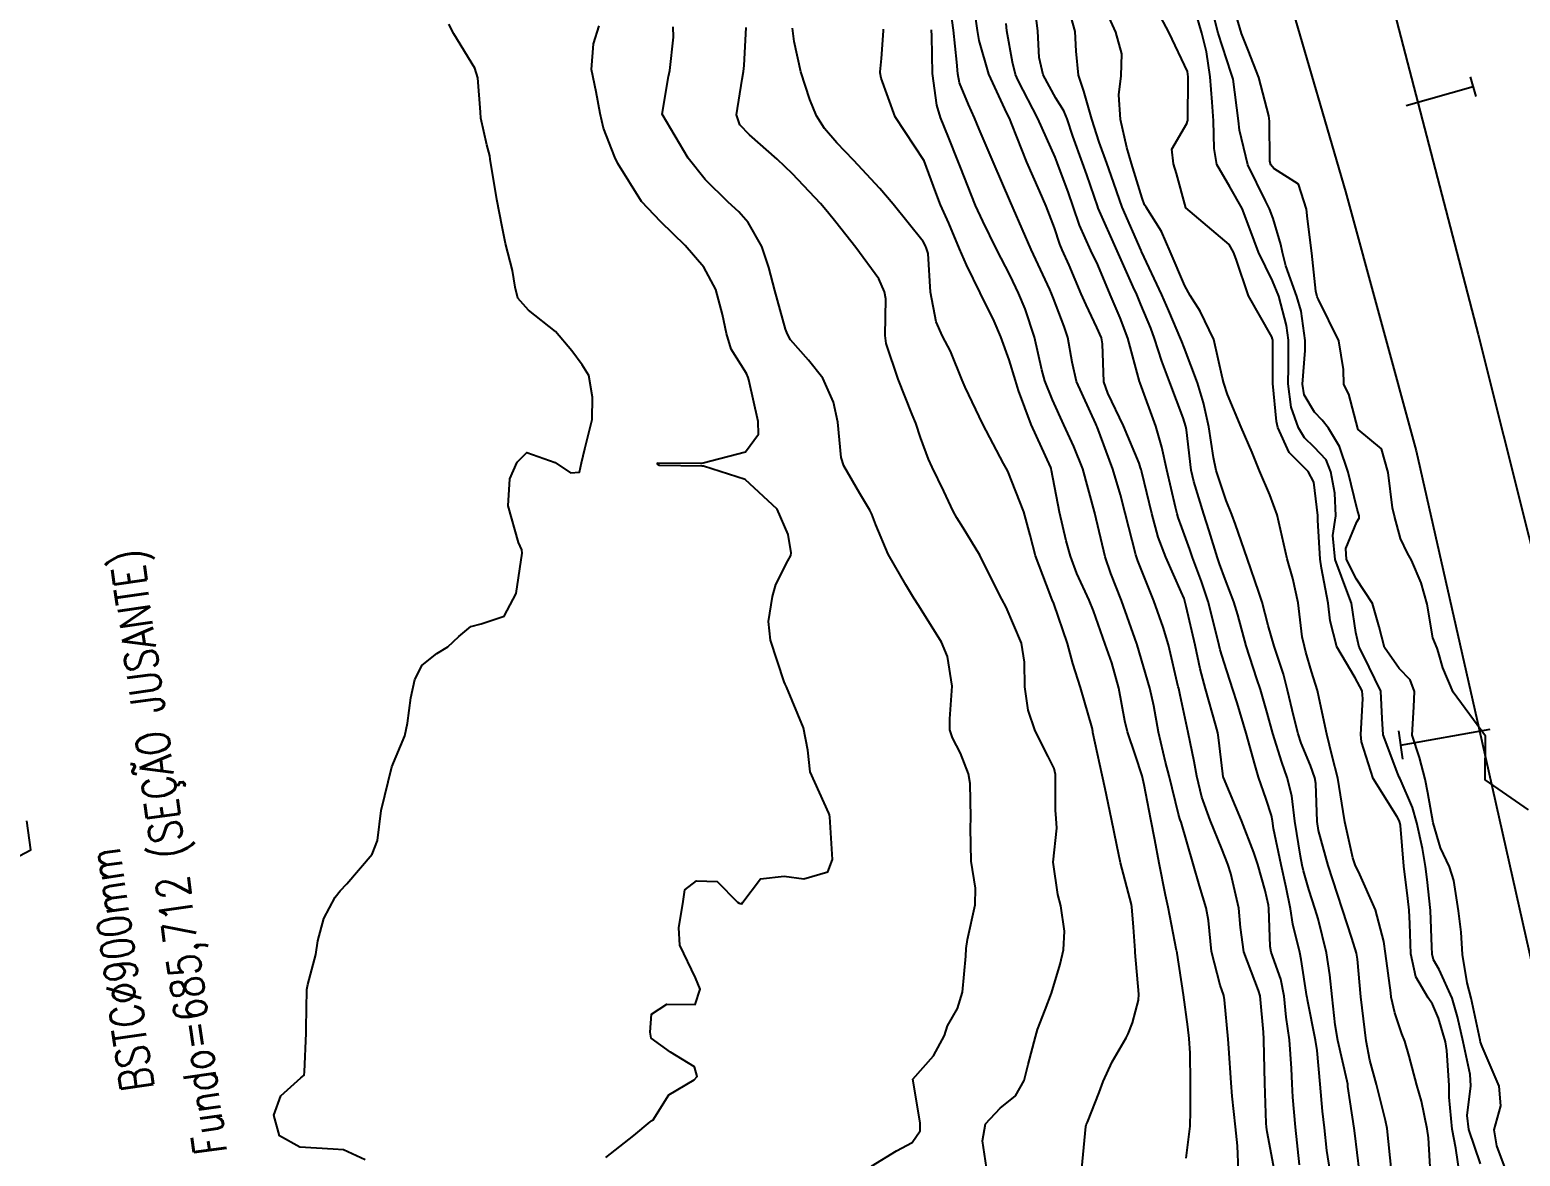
# Model space of a CAD drawing. Header units: metres. Extents: x 298520 to 308411, y 7433745 to 7450750.
# Drawn here: x 300776.4 to 300844.6, y 7448298.3 to 7448349.8 of the extents above; entities that cross this region are included whole.
import ezdxf

# ---------------------------------------------------------------- set-up
doc = ezdxf.new("R2010")
doc.units = ezdxf.units.M
doc.header["$LTSCALE"] = 10
for name, color, linetype in [('Curvas de Nivel 1m', 11, 'Continuous'), ('Curvas de Nivel 5m', 15, 'Continuous'), ('Linha Férrea', 251, 'TRACKS'), ('Pórtico', 62, 'Continuous'), ('TEXTO', 45, 'Continuous')]:
    doc.layers.add(name, color=color, linetype=linetype)
doc.styles.add('ROMANS', font='romans', dxfattribs={"height": 0.2})
doc.linetypes.add('TRACKS', pattern='A,0.15,[130,ltypeshp.shx,S=0.25,R=0,X=0,Y=0],0.15', length=0.3)

msp = doc.modelspace()

# ---------------------------------------------------------------- linework, layer by layer
at = {"layer": 'Curvas de Nivel 1m', "flags": 128}
for points, elevation in [([(300834.48, 7448297.919), (300834.299, 7448299.635), (300834.177, 7448301.009), (300834.144, 7448301.63), (300834.124, 7448302.32), (300834.018, 7448303.632), (300833.88, 7448304.671), (300833.776, 7448305.636), (300833.631, 7448306.409), (300833.194, 7448307.645), (300833.143, 7448307.904), (300833.078, 7448309.647), (300833.059, 7448309.802), (300832.911, 7448310.471), (300832.581, 7448311.653), (300832.387, 7448312.199), (300831.825, 7448313.661), (300831.004, 7448315.638), (300830.993, 7448315.67), (300830.974, 7448315.806), (300830.782, 7448317.464), (300830.748, 7448317.674), (300830.663, 7448318.01), (300830.186, 7448319.683), (300829.946, 7448320.6), (300829.704, 7448321.69), (300829.307, 7448323.458), (300829.244, 7448323.697), (300829.202, 7448323.826), (300829.077, 7448324.122), (300828.363, 7448325.707), (300828.022, 7448326.626), (300827.729, 7448327.711), (300827.265, 7448329.594), (300827.236, 7448329.719), (300827.218, 7448329.794), (300827.146, 7448330.007), (300826.437, 7448331.727), (300825.71, 7448333.21), (300825.537, 7448333.737), (300825.478, 7448335.469), (300825.421, 7448335.738), (300825.218, 7448336.224), (300824.728, 7448337.248), (300824.505, 7448337.751), (300823.944, 7448339.068), (300823.63, 7448339.764), (300823.525, 7448340.025), (300823.273, 7448340.781), (300822.9, 7448341.774), (300822.598, 7448342.469), (300822.019, 7448343.783), (300821.329, 7448345.52), (300821.217, 7448345.791), (300821.1, 7448346.028), (300820.275, 7448347.801), (300819.832, 7448349.35), (300819.756, 7448349.806), (300819.488, 7448351.723)], 688), ([(300840.477, 7448297.554), (300840.378, 7448299.155), (300840.323, 7448299.557), (300840.061, 7448300.826), (300839.853, 7448301.564), (300839.498, 7448302.894), (300839.297, 7448303.573), (300839.166, 7448303.905), (300838.846, 7448304.875), (300838.68, 7448305.582), (300838.655, 7448305.782), (300838.42, 7448307.585), (300838.335, 7448308.132), (300837.964, 7448309.589), (300837.183, 7448311.335), (300837.05, 7448311.599), (300836.928, 7448311.953), (300836.554, 7448313.604), (300836.486, 7448314.076), (300836.229, 7448315.607), (300835.979, 7448316.614), (300835.731, 7448317.613), (300835.388, 7448319.245), (300835.301, 7448319.617), (300835.032, 7448320.481), (300834.777, 7448321.361), (300834.705, 7448321.625), (300834.609, 7448322.067), (300834.422, 7448323.63), (300834.183, 7448324.732), (300833.916, 7448325.638), (300833.761, 7448326.302), (300833.458, 7448327.645), (300833.127, 7448328.566), (300832.655, 7448329.655), (300832.315, 7448330.495), (300831.808, 7448331.664), (300831.185, 7448333.153), (300831.015, 7448333.672), (300830.965, 7448333.903), (300830.565, 7448335.676), (300829.941, 7448336.968), (300829.475, 7448337.688), (300829.239, 7448338.118), (300828.574, 7448339.7), (300828.175, 7448340.609), (300827.463, 7448341.717), (300827.395, 7448341.829), (300827.287, 7448342.14), (300826.804, 7448343.725), (300826.587, 7448344.454), (300826.297, 7448345.73), (300826.22, 7448346.855), (300826.333, 7448347.73), (300826.358, 7448348.74), (300826.084, 7448349.733), (300825.398, 7448351.254)], 692), ([(300842.767, 7448297.967), (300842.222, 7448299.536), (300842.157, 7448300.169), (300842.32, 7448301.535), (300842.289, 7448302.057), (300841.961, 7448303.539), (300841.701, 7448304.685), (300841.461, 7448305.544), (300840.866, 7448306.845), (300840.616, 7448307.299), (300840.552, 7448307.555), (300840.542, 7448307.891), (300840.466, 7448309.557), (300840.32, 7448310.962), (300840.251, 7448311.56), (300840.107, 7448312.391), (300839.843, 7448313.567), (300839.652, 7448314.261), (300839.084, 7448315.578), (300839.046, 7448315.652), (300838.975, 7448315.8), (300838.304, 7448317.587), (300838.259, 7448318.333), (300838.198, 7448319.588), (300837.397, 7448321.239), (300837.214, 7448321.598), (300837.053, 7448322.267), (300836.858, 7448323.602), (300836.745, 7448323.935), (300836.108, 7448325.61), (300836.007, 7448326.708), (300836.141, 7448327.61), (300836.105, 7448328.633), (300835.908, 7448329.612), (300835.696, 7448330.162), (300835.154, 7448330.749), (300834.704, 7448331.173), (300834.443, 7448331.631), (300834.107, 7448332.57), (300833.968, 7448333.638), (300833.986, 7448334.424), (300833.98, 7448335.638), (300833.892, 7448336.313), (300833.532, 7448337.646), (300833.243, 7448338.346), (300832.605, 7448339.657), (300832.207, 7448340.727), (300831.863, 7448341.664), (300831.293, 7448342.651), (300830.706, 7448343.676), (300830.58, 7448344.411), (300830.543, 7448345.678), (300830.494, 7448346.526), (300830.403, 7448347.679), (300830.224, 7448348.828), (300830.009, 7448349.684), (300829.452, 7448351.64)], 694), ([(300833.334, 7448297.644), (300833, 7448299.428), (300832.97, 7448299.648), (300832.959, 7448299.822), (300832.9, 7448301.649), (300832.856, 7448303.626), (300832.857, 7448303.65), (300832.852, 7448303.669), (300832.836, 7448303.991), (300832.684, 7448305.652), (300832.611, 7448305.898), (300831.941, 7448307.659), (300831.788, 7448308.767), (300831.71, 7448309.662), (300831.344, 7448311.24), (300831.207, 7448311.667), (300830.933, 7448312.37), (300830.399, 7448313.678), (300830.022, 7448314.742), (300829.793, 7448315.688), (300829.661, 7448316.371), (300829.384, 7448317.694), (300829.018, 7448319.404), (300828.957, 7448319.701), (300828.938, 7448319.787), (300828.491, 7448321.706), (300828.252, 7448322.511), (300827.815, 7448323.713), (300827.091, 7448325.548), (300827.027, 7448325.721), (300826.998, 7448325.817), (300826.507, 7448327.726), (300826.296, 7448328.557), (300825.949, 7448329.732), (300825.228, 7448331.674), (300825.199, 7448331.74), (300825.164, 7448331.81), (300824.285, 7448333.754), (300824.085, 7448334.64), (300823.89, 7448335.76), (300823.72, 7448336.264), (300823.231, 7448337.537), (300823.138, 7448337.771), (300823.057, 7448337.951), (300822.207, 7448339.781), (300821.387, 7448341.683), (300821.342, 7448341.789), (300821.284, 7448341.927), (300820.47, 7448343.798), (300819.836, 7448345.294), (300819.614, 7448345.807), (300819.339, 7448346.413), (300818.935, 7448347.403), (300818.856, 7448347.817), (300818.818, 7448348.362), (300818.665, 7448349.821), (300818.509, 7448350.938)], 687), ([(300844.959, 7448314.152), (300842.973, 7448315.53), (300842.993, 7448317.53), (300841.51, 7448319.545), (300841.034, 7448320.647), (300840.846, 7448321.358), (300840.778, 7448321.554), (300840.577, 7448322.03), (300840.322, 7448323.561), (300840.052, 7448324.535), (300839.605, 7448325.572), (300839.418, 7448325.897), (300839.103, 7448326.57), (300838.825, 7448327.583), (300838.734, 7448327.969), (300838.534, 7448329.586), (300838.229, 7448330.664), (300837.162, 7448331.545), (300837.145, 7448331.582), (300837.143, 7448331.6), (300836.739, 7448333.165), (300836.516, 7448333.607), (300836.497, 7448334.304), (300836.283, 7448335.609), (300835.346, 7448337.504), (300835.288, 7448337.619), (300835.237, 7448337.882), (300835.04, 7448339.623), (300834.846, 7448341.194), (300834.802, 7448341.627), (300834.435, 7448342.773), (300833.301, 7448343.496), (300833.172, 7448343.651), (300833.131, 7448343.826), (300833.105, 7448345.652), (300833.084, 7448345.904), (300832.629, 7448347.657), (300832.133, 7448348.901), (300831.823, 7448349.666), (300831.397, 7448351.108)], 696), ([(300802.765, 7448298.25), (300804.047, 7448299.262), (300804.782, 7448299.892), (300804.836, 7448299.926), (300804.922, 7448299.979), (300805.639, 7448301.127), (300806.801, 7448301.812), (300806.929, 7448301.958), (300806.809, 7448302.395), (300805.717, 7448303.074), (300804.829, 7448303.712), (300804.78, 7448303.981), (300804.841, 7448304.805), (300805.546, 7448305.273), (300806.846, 7448305.248), (300807.078, 7448305.957), (300806.86, 7448306.465), (300806.139, 7448307.967), (300806.097, 7448308.762), (300806.292, 7448309.966), (300806.378, 7448310.496), (300806.912, 7448310.913), (300807.848, 7448310.881), (300808.788, 7448309.932), (300808.856, 7448309.884), (300808.902, 7448309.867), (300808.981, 7448309.85), (300809.03, 7448309.929), (300809.829, 7448311.005), (300810.915, 7448311.114), (300811.809, 7448311.006), (300812.917, 7448311.314), (300813.13, 7448311.887), (300812.999, 7448313.843), (300812.99, 7448313.889), (300812.986, 7448313.922), (300812.954, 7448313.998), (300812.099, 7448315.899), (300811.997, 7448316.891), (300811.793, 7448317.902), (300811.022, 7448319.775), (300810.96, 7448319.911), (300810.92, 7448320.015), (300810.294, 7448321.917), (300810.203, 7448322.771), (300810.382, 7448323.917), (300810.537, 7448324.457), (300811.089, 7448325.551), (300811.215, 7448325.785), (300811.237, 7448325.909), (300811.101, 7448326.748), (300810.591, 7448327.915), (300809.133, 7448329.26), (300807.232, 7448329.869), (300807.142, 7448329.877), (300805.21, 7448329.911), (300805.142, 7448329.952), (300805.124, 7448329.98), (300805.124, 7448329.999), (300805.143, 7448330.021), (300807.087, 7448330.017), (300807.144, 7448330.02), (300807.216, 7448330.031), (300809.149, 7448330.536), (300809.748, 7448331.333), (300809.724, 7448331.924), (300809.298, 7448333.822), (300809.274, 7448333.929), (300809.195, 7448334.11), (300808.498, 7448335.232), (300808.271, 7448335.944), (300808.089, 7448336.814), (300807.794, 7448337.952), (300807.248, 7448338.983), (300806.391, 7448339.969), (300805.274, 7448341.045), (300804.39, 7448341.989), (300803.309, 7448343.715), (300803.172, 7448344.002), (300802.648, 7448345.332), (300802.505, 7448346.012), (300802.322, 7448346.994), (300802.101, 7448348.019), (300802.189, 7448349.199), (300802.45, 7448350.014)], 681), ([(300814.904, 7448297.859), (300816.056, 7448298.561), (300816.774, 7448298.945), (300817.135, 7448299.48), (300817.14, 7448299.836), (300816.803, 7448301.84), (300817.744, 7448302.905), (300818.243, 7448303.826), (300818.391, 7448304.27), (300818.845, 7448305.063), (300819.065, 7448305.817), (300819.225, 7448307.468), (300819.234, 7448307.815), (300819.296, 7448308.222), (300819.654, 7448309.809), (300819.671, 7448310.57), (300819.465, 7448311.805), (300819.436, 7448313.315), (300819.457, 7448313.805), (300819.418, 7448315.356), (300819.349, 7448315.806), (300818.982, 7448316.752), (300818.617, 7448317.443), (300818.496, 7448317.817), (300818.496, 7448318.322), (300818.601, 7448319.816), (300818.379, 7448321.163), (300818.113, 7448321.824), (300817.068, 7448323.489), (300816.84, 7448323.842), (300816.473, 7448324.452), (300815.671, 7448325.854), (300815.106, 7448327.188), (300814.921, 7448327.673), (300814.825, 7448327.864), (300814.368, 7448328.627), (300813.642, 7448329.883), (300813.529, 7448330.267), (300813.366, 7448331.887), (300813.177, 7448332.808), (300812.678, 7448333.895), (300812.029, 7448334.725), (300811.21, 7448335.656), (300811.063, 7448335.912), (300810.982, 7448336.146), (300810.482, 7448337.918), (300810.213, 7448338.956), (300809.9, 7448339.924), (300809.274, 7448341.02), (300808.848, 7448341.506), (300808.359, 7448341.944), (300807.298, 7448342.982), (300806.525, 7448343.968), (300805.333, 7448345.98), (300805.632, 7448347.695), (300805.679, 7448347.977), (300805.86, 7448349.491), (300805.844, 7448349.975)], 682), ([(300820.167, 7448297.799), (300819.983, 7448299.01), (300820.12, 7448299.8), (300820.79, 7448300.504), (300821.501, 7448301.078), (300821.886, 7448301.779), (300822.081, 7448302.51), (300822.406, 7448303.774), (300822.498, 7448304.111), (300822.845, 7448305.008), (300823.139, 7448305.766), (300823.537, 7448307.096), (300823.695, 7448307.758), (300823.736, 7448308.602), (300823.564, 7448309.76), (300823.428, 7448310.282), (300823.222, 7448311.766), (300823.385, 7448313.324), (300823.361, 7448313.764), (300823.326, 7448314.133), (300823.317, 7448315.765), (300823.26, 7448316.049), (300822.981, 7448316.592), (300822.39, 7448317.776), (300822.067, 7448318.72), (300821.915, 7448319.781), (300821.911, 7448320.905), (300821.776, 7448321.783), (300821.067, 7448323.419), (300820.865, 7448323.792), (300820.636, 7448324.236), (300819.87, 7448325.802), (300819.105, 7448327.054), (300818.805, 7448327.509), (300818.637, 7448327.817), (300818.214, 7448328.737), (300817.678, 7448329.832), (300817.509, 7448330.197), (300817.156, 7448331.184), (300816.933, 7448331.842), (300816.774, 7448332.239), (300816.121, 7448333.851), (300815.581, 7448335.484), (300815.529, 7448335.857), (300815.557, 7448337.529), (300815.506, 7448337.857), (300815.242, 7448338.445), (300814.199, 7448339.871), (300813.275, 7448341.043), (300812.898, 7448341.504), (300812.571, 7448341.891), (300811.303, 7448343.253), (300810.594, 7448343.917), (300809.324, 7448345.027), (300808.885, 7448345.493), (300808.733, 7448345.939), (300808.996, 7448347.581), (300809.062, 7448347.934), (300809.087, 7448348.204), (300809.175, 7448349.933)], 683), ([(300824.532, 7448297.743), (300824.713, 7448299.672), (300824.729, 7448299.741), (300824.784, 7448299.874), (300825.314, 7448301.219), (300825.497, 7448301.733), (300825.921, 7448302.625), (300826.551, 7448303.723), (300826.647, 7448303.909), (300826.84, 7448304.406), (300827.126, 7448305.442), (300827.135, 7448305.717), (300826.972, 7448307.628), (300826.963, 7448307.719), (300826.894, 7448308.791), (300826.819, 7448309.721), (300826.798, 7448309.828), (300826.301, 7448311.726), (300826.126, 7448312.537), (300825.888, 7448313.731), (300825.592, 7448315.109), (300825.456, 7448315.735), (300825.038, 7448317.694), (300825.028, 7448317.74), (300824.995, 7448317.902), (300824.46, 7448319.748), (300824.123, 7448320.843), (300823.869, 7448321.758), (300823.247, 7448323.591), (300823.173, 7448323.768), (300823.143, 7448323.838), (300823.075, 7448324.003), (300822.411, 7448325.777), (300822.168, 7448326.714), (300821.874, 7448327.782), (300821.141, 7448329.639), (300821.065, 7448329.791), (300820.941, 7448329.996), (300819.993, 7448331.802), (300819.188, 7448333.492), (300819.056, 7448333.812), (300818.518, 7448335.133), (300818.153, 7448335.826), (300817.865, 7448336.476), (300817.614, 7448337.834), (300817.496, 7448339.6), (300817.43, 7448339.838), (300817.379, 7448339.954), (300817.266, 7448340.148), (300815.907, 7448341.854), (300815.294, 7448342.571), (300814.086, 7448343.872), (300813.321, 7448344.666), (300812.757, 7448345.318), (300812.401, 7448345.894), (300812.088, 7448346.647), (300811.682, 7448347.905), (300811.374, 7448349.306), (300811.29, 7448349.911)], 684), ([(300831.687, 7448297.661), (300831.644, 7448298.791), (300831.557, 7448299.662), (300831.399, 7448301.061), (300831.352, 7448301.665), (300831.245, 7448303.247), (300831.213, 7448303.666), (300831.052, 7448305.466), (300831.016, 7448305.668), (300830.86, 7448306.131), (300830.461, 7448307.676), (300830.315, 7448309.096), (300830.217, 7448309.68), (300829.908, 7448310.68), (300829.62, 7448311.69), (300829.064, 7448313.586), (300829.023, 7448313.699), (300829.005, 7448313.751), (300828.955, 7448313.951), (300828.519, 7448315.705), (300828.354, 7448316.332), (300828.029, 7448317.71), (300827.816, 7448318.907), (300827.642, 7448319.714), (300827.06, 7448321.703), (300827.057, 7448321.72), (300827.043, 7448321.755), (300826.342, 7448323.727), (300825.857, 7448324.96), (300825.594, 7448325.735), (300825.129, 7448327.724), (300825.127, 7448327.74), (300825.114, 7448327.79), (300824.572, 7448329.749), (300824.168, 7448330.77), (300823.71, 7448331.762), (300823.18, 7448332.914), (300822.836, 7448333.774), (300822.698, 7448334.275), (300822.36, 7448335.779), (300821.93, 7448337.079), (300821.632, 7448337.786), (300821.245, 7448338.595), (300820.622, 7448339.796), (300819.994, 7448341.085), (300819.668, 7448341.806), (300819.292, 7448342.724), (300818.995, 7448343.51), (300818.874, 7448343.816), (300818.43, 7448344.93), (300818.069, 7448345.829), (300817.896, 7448346.389), (300817.699, 7448347.835), (300817.672, 7448349.542), (300817.656, 7448349.836)], 686), ([(300835.885, 7448297.613), (300835.736, 7448298.579), (300835.623, 7448299.617), (300835.538, 7448300.366), (300835.424, 7448301.614), (300835.293, 7448303.148), (300835.22, 7448303.616), (300834.851, 7448305.459), (300834.826, 7448305.593), (300834.821, 7448305.62), (300834.562, 7448307.317), (300834.491, 7448307.626), (300834.185, 7448308.92), (300834.066, 7448309.633), (300833.875, 7448310.598), (300833.646, 7448311.639), (300833.297, 7448313.295), (300833.241, 7448313.646), (300833.198, 7448313.889), (300832.963, 7448314.645), (300832.607, 7448315.654), (300832.454, 7448316.179), (300832.037, 7448317.66), (300831.633, 7448319.045), (300831.439, 7448319.666), (300831.035, 7448320.893), (300830.847, 7448321.479), (300830.804, 7448321.674), (300830.729, 7448321.994), (300830.308, 7448323.681), (300830.003, 7448324.607), (300829.596, 7448325.692), (300829.466, 7448326.064), (300829.107, 7448327.067), (300828.941, 7448327.522), (300828.893, 7448327.693), (300828.813, 7448327.999), (300828.417, 7448329.701), (300828.192, 7448330.743), (300827.909, 7448331.709), (300827.192, 7448333.674), (300827.178, 7448333.72), (300827.171, 7448333.742), (300826.631, 7448335.726), (300826.287, 7448336.664), (300825.826, 7448337.734), (300825.253, 7448339.077), (300824.946, 7448339.745), (300824.427, 7448340.906), (300824.126, 7448341.757), (300823.913, 7448342.384), (300823.397, 7448343.769), (300823.306, 7448344.003), (300822.519, 7448345.778), (300821.617, 7448347.52), (300821.5, 7448347.789), (300821.361, 7448348.349), (300821.097, 7448349.793), (300821.062, 7448350.117)], 689), ([(300838.695, 7448297.649), (300838.488, 7448299.583), (300838.421, 7448299.949), (300838.002, 7448301.588), (300837.699, 7448302.711), (300837.534, 7448303.593), (300837.342, 7448305.101), (300837.285, 7448305.596), (300837.138, 7448307.329), (300837.093, 7448307.598), (300836.883, 7448308.293), (300836.455, 7448309.604), (300836.219, 7448310.297), (300835.79, 7448311.611), (300835.353, 7448313.21), (300835.293, 7448313.617), (300835.224, 7448315.364), (300835.183, 7448315.618), (300834.979, 7448316.181), (300834.563, 7448317.201), (300834.42, 7448317.629), (300834.219, 7448318.417), (300833.94, 7448319.636), (300833.747, 7448320.356), (300833.326, 7448321.646), (300833.057, 7448322.592), (300832.769, 7448323.653), (300832.626, 7448324.106), (300832.091, 7448325.66), (300831.563, 7448327.21), (300831.39, 7448327.667), (300831.123, 7448328.31), (300830.664, 7448329.675), (300830.552, 7448330.272), (300830.339, 7448331.678), (300830.093, 7448332.767), (300829.813, 7448333.684), (300829.209, 7448335.302), (300829.097, 7448335.577), (300829.051, 7448335.692), (300828.508, 7448336.983), (300828.188, 7448337.706), (300827.263, 7448339.698), (300827.252, 7448339.72), (300827.243, 7448339.74), (300826.377, 7448341.729), (300825.865, 7448343.166), (300825.677, 7448343.736), (300825.317, 7448344.691), (300824.984, 7448345.745), (300824.619, 7448347.025), (300824.379, 7448347.755), (300824.268, 7448348.858), (300824.218, 7448349.757), (300824.038, 7448350.409)], 691), ([(300841.805, 7448297.54), (300841.638, 7448298.678), (300841.465, 7448299.543), (300841.327, 7448301.015), (300841.328, 7448301.545), (300841.227, 7448303.146), (300841.156, 7448303.547), (300840.844, 7448304.629), (300840.568, 7448305.273), (300840.372, 7448305.557), (300839.81, 7448306.513), (300839.58, 7448307.569), (300839.527, 7448308.937), (300839.496, 7448309.571), (300839.439, 7448310.103), (300839.261, 7448311.575), (300839.094, 7448313.435), (300839.068, 7448313.578), (300839.044, 7448313.669), (300838.955, 7448313.834), (300837.858, 7448315.591), (300837.314, 7448317.272), (300837.288, 7448317.597), (300837.386, 7448319.227), (300837.351, 7448319.597), (300837.029, 7448320.192), (300836.185, 7448321.609), (300835.878, 7448322.794), (300835.787, 7448323.613), (300835.496, 7448325.209), (300835.431, 7448325.617), (300835.323, 7448327.406), (300835.318, 7448327.618), (300835.136, 7448329.144), (300834.873, 7448329.624), (300834.012, 7448330.497), (300833.488, 7448331.645), (300833.436, 7448331.917), (300833.264, 7448333.649), (300833.265, 7448333.721), (300833.256, 7448335.649), (300833.252, 7448335.689), (300833.214, 7448335.791), (300832.15, 7448337.661), (300831.585, 7448339.34), (300831.469, 7448339.668), (300831.266, 7448340.016), (300829.283, 7448341.69), (300828.862, 7448343.26), (300828.72, 7448343.699), (300828.64, 7448344.373), (300829.331, 7448345.547), (300829.365, 7448345.657), (300829.37, 7448345.69), (300829.395, 7448347.647), (300829.396, 7448347.69), (300829.356, 7448347.921), (300828.527, 7448349.703), (300828.125, 7448350.444)], 693), ([(300775.462, 7448311.798), (300776.466, 7448312.325), (300776.281, 7448313.654)], 679)]:
    msp.add_lwpolyline(points, dxfattribs=dict(at, elevation=elevation))
at = {"layer": 'Curvas de Nivel 5m', "flags": 128}
for points, elevation in [([(300837.223, 7448297.595), (300837.008, 7448299.371), (300836.975, 7448299.598), (300836.795, 7448300.806), (300836.697, 7448301.497), (300836.688, 7448301.601), (300836.664, 7448301.742), (300836.243, 7448303.606), (300836.119, 7448304.328), (300835.976, 7448305.609), (300835.869, 7448306.604), (300835.72, 7448307.612), (300835.339, 7448309.173), (300835.202, 7448309.617), (300834.912, 7448310.509), (300834.667, 7448311.37), (300834.609, 7448311.625), (300834.525, 7448312.03), (300834.276, 7448313.63), (300834.131, 7448314.799), (300833.922, 7448315.636), (300833.671, 7448316.331), (300833.269, 7448317.646), (300833.007, 7448318.597), (300832.692, 7448319.653), (300832.531, 7448320.152), (300832.049, 7448321.66), (300831.659, 7448323.069), (300831.477, 7448323.666), (300831.083, 7448324.708), (300830.817, 7448325.401), (300830.725, 7448325.676), (300830.349, 7448326.925), (300830.112, 7448327.68), (300829.649, 7448329.171), (300829.534, 7448329.686), (300829.31, 7448331.54), (300829.286, 7448331.689), (300829.169, 7448332.085), (300828.555, 7448333.7), (300828.183, 7448334.685), (300827.856, 7448335.71), (300827.69, 7448336.185), (300827.228, 7448337.272), (300827.041, 7448337.722), (300826.879, 7448338.083), (300826.141, 7448339.731), (300825.282, 7448341.683), (300825.267, 7448341.724), (300825.258, 7448341.74), (300824.753, 7448343.204), (300824.559, 7448343.751), (300824.114, 7448344.965), (300823.851, 7448345.762), (300823.705, 7448346.133), (300823.342, 7448346.715), (300822.763, 7448347.776), (300822.581, 7448348.562), (300822.514, 7448349.779), (300822.399, 7448350.781)], 690), ([(300843.982, 7448297.518), (300843.513, 7448298.785), (300843.39, 7448299.524), (300843.696, 7448300.619), (300843.608, 7448301.522), (300842.83, 7448303.324), (300842.76, 7448303.531), (300842.743, 7448303.622), (300842.334, 7448305.535), (300842.156, 7448306.241), (300841.936, 7448307.539), (300841.869, 7448308.559), (300841.756, 7448309.541), (300841.533, 7448310.928), (300841.349, 7448311.546), (300840.936, 7448312.412), (300840.588, 7448313.555), (300840.344, 7448314.936), (300840.236, 7448315.561), (300839.968, 7448316.55), (300839.64, 7448317.57), (300839.708, 7448318.874), (300839.738, 7448319.569), (300839.551, 7448320.095), (300839.033, 7448320.623), (300838.369, 7448321.587), (300838.119, 7448322.527), (300837.817, 7448323.593), (300837.084, 7448324.714), (300836.635, 7448325.605), (300836.6, 7448326.103), (300837.11, 7448327.331), (300837.213, 7448327.498), (300837.213, 7448327.599), (300837.118, 7448327.908), (300836.708, 7448329.604), (300836.314, 7448330.768), (300835.807, 7448331.614), (300835.524, 7448331.974), (300835.17, 7448332.341), (300834.691, 7448333.14), (300834.623, 7448333.628), (300834.741, 7448335.16), (300834.739, 7448335.627), (300834.556, 7448336.959), (300834.366, 7448337.633), (300833.852, 7448339.043), (300833.703, 7448339.643), (300833.636, 7448340.014), (300833.278, 7448341.201), (300833.112, 7448341.652), (300832.929, 7448342.011), (300832.116, 7448343.662), (300831.744, 7448345.248), (300831.7, 7448345.666), (300831.449, 7448347.572), (300831.422, 7448347.669), (300831.356, 7448347.851), (300830.766, 7448349.676), (300830.554, 7448350.516)], 695), ([(300791.746, 7448298.14), (300790.767, 7448298.606), (300790.287, 7448298.635), (300788.768, 7448298.719), (300787.834, 7448299.245), (300787.574, 7448300.188), (300787.9, 7448301.08), (300788.809, 7448301.9), (300788.958, 7448302.021), (300788.976, 7448302.168), (300789.055, 7448303.944), (300789.062, 7448304.168), (300789.085, 7448305.933), (300789.129, 7448306.167), (300789.504, 7448307.533), (300789.595, 7448308.163), (300789.866, 7448309.187), (300790.385, 7448310.155), (300790.609, 7448310.45), (300790.909, 7448310.777), (300792.075, 7448312.133), (300792.315, 7448312.746), (300792.491, 7448314.127), (300792.973, 7448316.12), (300793.566, 7448317.543), (300793.685, 7448318.113), (300793.848, 7448319.278), (300794.031, 7448320.11), (300794.367, 7448320.769), (300795.035, 7448321.299), (300795.526, 7448321.607), (300796.037, 7448322.09), (300796.592, 7448322.542), (300797.052, 7448322.661), (300798.108, 7448323.014), (300798.657, 7448324.056), (300798.932, 7448325.893), (300798.914, 7448326.053), (300798.767, 7448326.386), (300798.297, 7448328.062), (300798.37, 7448329.296), (300798.698, 7448330.057), (300799.147, 7448330.497), (300800.437, 7448330.037), (300801.136, 7448329.57), (300801.558, 7448329.602), (300801.645, 7448330.022), (300801.802, 7448330.673), (300802.136, 7448332.015), (300802.157, 7448333.037), (300801.986, 7448334.018), (300801.683, 7448334.508), (300801.204, 7448335.156), (300800.455, 7448336.038), (300799.222, 7448337.008), (300798.736, 7448337.566), (300798.619, 7448338.059), (300798.485, 7448338.821), (300798.164, 7448340.066), (300798.018, 7448340.816), (300797.781, 7448342.073), (300797.466, 7448343.913), (300797.449, 7448344.069), (300797.318, 7448344.567), (300797.043, 7448345.787), (300797.02, 7448346.075), (300796.911, 7448347.639), (300796.771, 7448348.079), (300795.814, 7448349.656), (300795.574, 7448350.097)], 680), ([(300829.295, 7448298.219), (300829.476, 7448299.69), (300829.495, 7448300.394), (300829.498, 7448301.69), (300829.486, 7448303.027), (300829.437, 7448303.691), (300829.377, 7448304.231), (300829.177, 7448305.695), (300828.881, 7448307.592), (300828.865, 7448307.7), (300828.86, 7448307.723), (300828.469, 7448309.704), (300828.355, 7448310.259), (300828.069, 7448311.709), (300827.861, 7448312.788), (300827.68, 7448313.713), (300827.381, 7448315.303), (300827.286, 7448315.717), (300826.982, 7448316.643), (300826.617, 7448317.724), (300826.501, 7448318.224), (300826.217, 7448319.728), (300825.894, 7448320.872), (300825.599, 7448321.734), (300825.066, 7448323.258), (300824.869, 7448323.743), (300824.305, 7448324.972), (300824.006, 7448325.756), (300823.805, 7448326.464), (300823.503, 7448327.764), (300823.141, 7448329.67), (300823.121, 7448329.77), (300823.106, 7448329.808), (300822.207, 7448331.78), (300821.634, 7448333.338), (300821.491, 7448333.787), (300821.202, 7448334.74), (300820.828, 7448335.794), (300820.516, 7448336.501), (300819.883, 7448337.804), (300819.252, 7448339.086), (300818.934, 7448339.815), (300818.438, 7448340.986), (300818.072, 7448341.828), (300817.846, 7448342.389), (300817.313, 7448343.84), (300815.989, 7448345.853), (300815.351, 7448347.63), (300815.306, 7448347.86), (300815.303, 7448347.911), (300815.363, 7448348.527), (300815.457, 7448349.784), (300815.461, 7448349.859)], 685)]:
    msp.add_lwpolyline(points, dxfattribs=dict(at, elevation=elevation))
at = {"layer": 'Linha Férrea', "flags": 128}
for points in [[(298729.261, 7450749.95), (298734.809, 7450730.65), (298742.343, 7450703.451), (298750.119, 7450676.237), (298757.889, 7450649.199), (298765.189, 7450623.712), (298769.985, 7450606.424), (298776.494, 7450583.287), (298783.055, 7450560.248), (298788.164, 7450542.214), (298793.821, 7450521.584), (298798.125, 7450506.606), (298804.386, 7450484.418), (298809.295, 7450466.837), (298814.551, 7450448.858), (298819.559, 7450431.225), (298826.267, 7450408.649), (298831.926, 7450389.314), (298837.135, 7450370.779), (298842.092, 7450352.398), (298847.802, 7450331.823), (298852.149, 7450316.412), (298858.34, 7450294.769), (298862.969, 7450278.965), (298867.952, 7450260.088), (298870.924, 7450249.95), (298873.722, 7450238.982), (298878.355, 7450222.697), (298882.025, 7450210.358), (298885.603, 7450197.651), (298890.189, 7450181.049), (298894.637, 7450166.006), (298898.995, 7450149.812), (298904.361, 7450131.79), (298908.122, 7450117.709), (298911.93, 7450103.946), (298916.104, 7450089.039), (298920.554, 7450073.399), (298923.212, 7450064.319), (298926.468, 7450052.577), (298930.321, 7450038.956), (298934.723, 7450023.223), (298938.252, 7450011.622), (298941.509, 7449999.193), (298944.399, 7449989.651), (298947.701, 7449977.682), (298952.335, 7449961.49), (298956.967, 7449946.581), (298961.92, 7449929.017), (298965.909, 7449915.258), (298970.082, 7449900.905), (298973.936, 7449887.787), (298977.788, 7449874.853), (298981.549, 7449862.469), (298986.366, 7449847.197), (298989.852, 7449836.37), (298994.575, 7449822.337), (298999.437, 7449807.292), (299004.068, 7449794.269), (299008.7, 7449781.657), (299013.057, 7449770.328), (299018.285, 7449757.718), (299022.322, 7449748.037), (299026.817, 7449737.63), (299031.861, 7449726.852), (299036.814, 7449716.896), (299043.096, 7449705.205), (299047.821, 7449696.534), (299054.335, 7449685.572), (299060.664, 7449675.852), (299069.469, 7449663.104), (299077.541, 7449652.872), (299085.429, 7449643.336), (299089.832, 7449637.784), (299098.728, 7449628.561), (299107.993, 7449618.793), (299117.442, 7449610.031), (299127.077, 7449601.223), (299138.453, 7449591.782), (299150.409, 7449582.651), (299162.779, 7449573.982), (299174.004, 7449567.002), (299185.962, 7449560.295), (299199.698, 7449553.222), (299213.253, 7449547.024), (299227.033, 7449541.5), (299241.999, 7449536.525), (299258.424, 7449531.831), (299277.224, 7449527.814), (299295.935, 7449525.032), (299311.589, 7449523.57), (299326.876, 7449522.883), (299340.975, 7449522.747), (299353.572, 7449523.111), (299369.274, 7449524.069), (299382.826, 7449525.211), (299396.609, 7449526.717), (299414.178, 7449529.501), (299430.969, 7449532.603), (299440.142, 7449534.839), (299451.094, 7449537.487), (299469.666, 7449542.917), (299486.963, 7449547.755), (299510.376, 7449554.83), (299531.414, 7449561.037), (299544.903, 7449564.894), (299559.186, 7449569.068), (299590.197, 7449576.665), (299616.417, 7449582.259), (299645.03, 7449585.805), (299675.251, 7449587.635), (299705.522, 7449586.259), (299732.882, 7449582.825), (299762.581, 7449576.088), (299791.888, 7449566.944), (299816.217, 7449556.896), (299840.774, 7449544.781), (299859.676, 7449534.387), (299878.529, 7449521.308), (299897.376, 7449507.135), (299919.538, 7449486.991), (299927.658, 7449478.626), (299947.133, 7449456.962), (299961.499, 7449437.961), (299971.137, 7449424.784), (299981.869, 7449408.322), (299997.595, 7449383.682), (300016.228, 7449354.96), (300035.864, 7449324.687), (300055.136, 7449295.587), (300073.232, 7449268.397), (300085.868, 7449249.95), (300089.501, 7449244.778), (300101.211, 7449227.647), (300111.197, 7449214.14), (300124.752, 7449194.736), (300135.909, 7449179.759), (300148.296, 7449162.129), (300160.805, 7449144.566), (300173.129, 7449128.481), (300185.523, 7449112.088), (300198.402, 7449095.758), (300207.462, 7449083.98), (300220.094, 7449068.515), (300233.468, 7449051.744), (300246.778, 7449035.349), (300263.478, 7449015.076), (300277.526, 7448998.444), (300292.814, 7448981.501), (300306.688, 7448964.856), (300324.623, 7448944.393), (300340.398, 7448926.517), (300357.9, 7448907.843), (300372.755, 7448891.817), (300392.041, 7448871.054), (300410.717, 7448852.066), (300427.475, 7448834.137), (300439.245, 7448822.858), (300454.898, 7448806.525), (300473.448, 7448788.164), (300493.111, 7448768.808), (300511.705, 7448749.95), (300518.198, 7448743.612), (300525.672, 7448735.984), (300530.889, 7448730.361), (300538.141, 7448723.284), (300543.771, 7448717.624), (300548.924, 7448711.903), (300554.778, 7448706.093), (300562.444, 7448698.573), (300570.483, 7448690.198), (300580.06, 7448680.508), (300590.013, 7448670.628), (300599.102, 7448661.391), (300608.565, 7448651.702), (300616.68, 7448643.32), (300625.581, 7448633.859), (300633.62, 7448625.859), (300641.21, 7448617.858), (300649.582, 7448609.897), (300659.386, 7448599.72), (300667.387, 7448591.231), (300676.098, 7448582.784), (300683.871, 7448574.669), (300691.725, 7448567.153), (300703.33, 7448554.876), (300711.744, 7448546.351), (300718.093, 7448539.767), (300726.506, 7448530.983), (300733.153, 7448523.695), (300741.152, 7448514.418), (300747.426, 7448507.242), (300750.054, 7448504.018), (300758.169, 7448493.99), (300764.854, 7448485.238), (300772.251, 7448475.55), (300781.114, 7448462.855), (300788.178, 7448452.147), (300795.99, 7448439.115), (300802.712, 7448427.661), (300809.137, 7448414.665), (300814.959, 7448402.42), (300819.763, 7448391.601), (300824.722, 7448378.533), (300829.079, 7448366.59), (300833.249, 7448353.858), (300836.592, 7448342.438), (300839.822, 7448330.572), (300842.678, 7448317.912), (300845.758, 7448304.202), (300848.387, 7448291.169), (300849.927, 7448279.903), (300851.843, 7448266.756), (300852.632, 7448254.174), (300852.974, 7448249.95), (300853.718, 7448237.64), (300853.896, 7448226.066), (300854.164, 7448215.145), (300853.836, 7448203.832), (300853.598, 7448192.905), (300852.795, 7448182.25), (300851.991, 7448170.79), (300850.801, 7448159.302), (300849.223, 7448146.768), (300848.151, 7448135.486), (300846.96, 7448124.114), (300845.442, 7448113.546), (300844.222, 7448102.204), (300842.288, 7448090.385), (300840.978, 7448078.33), (300839.608, 7448068.386), (300838.209, 7448056.39), (300836.541, 7448045.166), (300835.023, 7448032.665), (300833.535, 7448020.341), (300832.284, 7448009.205), (300831.094, 7447998.637), (300829.874, 7447985.926), (300828.432, 7447973.713), (300826.546, 7447955.639), (300825.162, 7447943.391), (300824.986, 7447942.247), (300823.836, 7447930.96), (300822.657, 7447919.829), (300821.593, 7447909.075), (300820.243, 7447895.408), (300819.533, 7447885.934), (300818.679, 7447872.07), (300818.298, 7447858.799), (300817.927, 7447851.916), (300817.786, 7447841.862), (300817.933, 7447833.489), (300818.516, 7447815.843), (300820.361, 7447795.876), (300822.449, 7447776.733), (300825.922, 7447758.996), (300827.722, 7447750.217), (300828.687, 7447743.229), (300830.467, 7447731.539), (300833.751, 7447711.152), (300838.977, 7447681.969), (300842.161, 7447664.851), (300846.249, 7447643.566), (300856.898, 7447587.933), (300861.3, 7447564.706), (300863.731, 7447552.015), (300867.081, 7447534.8), (300870.251, 7447518.153), (300879.139, 7447471.406), (300882.717, 7447452.426), (300886.196, 7447433.436), (300890.621, 7447408.952), (300893.065, 7447393.996), (300894.895, 7447382.534), (300896.018, 7447374.923), (300897.056, 7447367.88), (300898.671, 7447355.202), (300899.884, 7447344.173), (300901.155, 7447328.57), (300902.425, 7447306.17), (300902.632, 7447290.927), (300902.643, 7447274.906), (300901.209, 7447249.806), (300899.894, 7447235.454), (300897.424, 7447214.973), (300896.24, 7447207.108, -0.017609), (300893.245, 7447191.067), (300890.79, 7447180.008), (300886.347, 7447162.337), (300883.122, 7447151.267), (300877.521, 7447133.871), (300873.858, 7447123.752), (300865.532, 7447103.056), (300859.822, 7447090.388), (300850.503, 7447071.406), (300846.315, 7447063.106), (300836.805, 7447045.834), (300827.664, 7447031.197), (300815.395, 7447013.014), (300803.069, 7446996.228), (300792.968, 7446983.245), (300781.446, 7446969.292), (300759.63, 7446945.435), (300748.36, 7446933.669), (300737.301, 7446922.447), (300720.178, 7446905.644), (300707.821, 7446893.561), (300697.057, 7446883.028), (300686.376, 7446872.224), (300676.506, 7446862.329), (300660.145, 7446845.845), (300651.989, 7446837.638), (300637.917, 7446823.835), (300624.102, 7446810.419), (300614.955, 7446801.573), (300610.107, 7446796.538), (300599.124, 7446785.64, 0.017844), (300588.776, 7446774.611), (300582.973, 7446768.596), (300572.807, 7446757.15), (300570.635, 7446754.423, -0.018804), (300566.868, 7446749.902, -0.021463), (300565.197, 7446747.771, 0.014089), (300560.744, 7446742.236), (300556.818, 7446737.065), (300549.018, 7446726.402), (300544.903, 7446720.152), (300542.989, 7446717.435), (300540.702, 7446714.014), (300534.516, 7446704.131), (300528.813, 7446694.775), (300525.37, 7446688.688), (300519.775, 7446678.443, 0.017217), (300513.559, 7446666.068), (300510.115, 7446659.471), (300505.35, 7446648.44), (300501.39, 7446638.953, 0.017957), (300498.447, 7446631.125), (300492.383, 7446614.647), (300488.086, 7446600.958), (300484.889, 7446590.082), (300482.448, 7446580.533), (300479.028, 7446566.174), (300474.999, 7446546.195), (300472.245, 7446530.076), (300469.723, 7446510.133), (300467.649, 7446494.09), (300465.343, 7446472.628), (300462.509, 7446448.283), (300460.589, 7446427.75), (300458.173, 7446403.459), (300455.716, 7446377.743), (300453.679, 7446357.578), (300451.179, 7446331.957), (300448.408, 7446302.907), (300446.096, 7446278.461), (300443.948, 7446255.986), (300443.327, 7446249.95), (300441.921, 7446236.026), (300439.714, 7446214.959), (300437.145, 7446189.663), (300434.772, 7446164.489), (300432.986, 7446145.942), (300427.675, 7446092.019), (300425.457, 7446069.071), (300422.052, 7446034.05), (300420.454, 7446017.74), (300416.946, 7445981.751), (300414.159, 7445952.95), (300410.686, 7445916.311), (300408.437, 7445891.812), (300405.718, 7445868.171), (300403.766, 7445842.739), (300401.654, 7445818.651), (300400.337, 7445806.143), (300399.876, 7445801.282), (300399.266, 7445794.558)], [(298905.363, 7450145.031), (298910.207, 7450124.873), (298915.002, 7450108.012), (298921.739, 7450085.266), (298926.98, 7450064.83), (298931.003, 7450051.742), (298934.224, 7450039.953), (298937.65, 7450027.983), (298940.458, 7450017.786), (298943.206, 7450008.624), (298945.866, 7449998.811), (298948.85, 7449988.084), (298952.218, 7449977.183), (298954.849, 7449967.637), (298957.892, 7449956.733), (298961.763, 7449943.848), (298964.896, 7449932.558), (298968.973, 7449920.293), (298972.372, 7449908.382), (298975.8, 7449896.208), (298979.287, 7449884.682), (298982.035, 7449875.079), (298985.463, 7449863.464), (298988.891, 7449853.475), (298994.252, 7449836.792), (298999.642, 7449820.007), (299004.122, 7449806.223), (299009.577, 7449791.55), (299017.072, 7449771.922), (299023.852, 7449755.78), (299031.351, 7449735.099), (299042.615, 7449714.768), (299049.157, 7449702.257), (299057.947, 7449687.795), (299067.128, 7449674.025), (299074.388, 7449663.764), (299083.266, 7449652.271), (299093.226, 7449640.21), (299104.865, 7449628.3), (299116.059, 7449616.929), (299127.188, 7449606.965), (299134.846, 7449600.398), (299146.061, 7449590.999), (299159.8, 7449581.134), (299172.881, 7449572.672), (299188.754, 7449563.553), (299203.487, 7449555.781), (299219.692, 7449548.782), (299229.285, 7449544.979), (299249.695, 7449538.196), (299264.418, 7449534.22), (299286.841, 7449530.183), (299305.276, 7449527.832), (299319.472, 7449527.113), (299340.209, 7449526.73), (299362.575, 7449527.496), (299380.335, 7449528.889), (299402.027, 7449531.43), (299418.393, 7449534.55), (299439.271, 7449538.773), (299455.546, 7449542.61), (299468.219, 7449546.447), (299486.071, 7449551.679), (299502.678, 7449556.429), (299521.873, 7449562.476), (299544.903, 7449569.511), (299558.765, 7449572.874), (299572.65, 7449576.475), (299589.389, 7449580.647), (299603.615, 7449583.903), (299623.713, 7449587.445), (299640.449, 7449589.67), (299657.813, 7449590.983), (299675.925, 7449591.554), (299694.255, 7449591.042), (299708.541, 7449590.126), (299722.182, 7449588.244), (299738.919, 7449585.56), (299759.653, 7449580.821), (299775.25, 7449576.474), (299786.436, 7449572.94), (299797.015, 7449569.282), (299807.003, 7449565.52), (299816.424, 7449561.561), (299823.596, 7449557.979), (299834.148, 7449553.022), (299842.943, 7449548.641), (299850.946, 7449544.045), (299857.58, 7449540.07), (299867.592, 7449534.039), (299879.685, 7449526.144), (299888.765, 7449519.647), (299901.686, 7449509.708), (299911.305, 7449500.703), (299920.635, 7449492.515), (299928.708, 7449484.626), (299935.814, 7449476.733), (299943.925, 7449467.258), (299951.104, 7449459.003), (299957.671, 7449450.784), (299963.484, 7449442.67), (299970.77, 7449432.303), (299976.475, 7449423.904), (299982.432, 7449414.862), (299988.891, 7449404.85), (299995.852, 7449394.443), (300002.312, 7449383.928), (300010.887, 7449370.223), (300018.781, 7449358.239), (300026.569, 7449345.892), (300033.388, 7449335.88), (300041.176, 7449324.037), (300049.358, 7449311.838), (300057.288, 7449299.745), (300065.47, 7449287.364), (300073.508, 7449275.701), (300081.011, 7449264.541), (300090.196, 7449251.298), (300091.164, 7449249.95), (300100.525, 7449236.167), (300109.403, 7449223.951), (300117.162, 7449213.187), (300127.336, 7449198.457), (300139.6, 7449181.446), (300149.952, 7449166.72), (300159.813, 7449153.466), (300168.75, 7449141.382), (300179.779, 7449126.346), (300190.932, 7449112.414), (300203.876, 7449095.222), (300217.308, 7449078.587), (300230.374, 7449062.005), (300242.887, 7449046.162), (300256.877, 7449029.774), (300272.777, 7449010.921), (300288.309, 7448992.868), (300306.303, 7448971.97), (300322.512, 7448953.54), (300337.055, 7448937.024), (300349.196, 7448923.521), (300363.433, 7448907.803), (300372.178, 7448898.27), (300387.649, 7448881.624), (300402.322, 7448866.086), (300417.298, 7448851.105), (300428.763, 7448838.962), (300440.716, 7448827.379), (300454.398, 7448813.148), (300467.461, 7448800.639), (300481.638, 7448785.533), (300502.227, 7448765.254), (300514.06, 7448753.852), (300517.826, 7448749.95), (300528.275, 7448738.976), (300540.783, 7448726.333), (300551.364, 7448715.261), (300568.358, 7448698.083), (300580.431, 7448686.447), (300591.073, 7448675.242), (300605.822, 7448659.996), (300619.827, 7448645.871), (300631.531, 7448633.85), (300641.93, 7448623.388), (300651.196, 7448614.132), (300663.21, 7448601.736), (300675.654, 7448588.967), (300686.366, 7448579.136), (300697.132, 7448567.001), (300714.307, 7448549.82), (300728.065, 7448535.254), (300742.189, 7448519.954), (300754.02, 7448506), (300763.608, 7448493.67), (300772.134, 7448482.969), (300781.594, 7448469.905), (300789.873, 7448457.453), (300798.087, 7448444.138), (300806.367, 7448430.378), (300809.353, 7448423.731), (300815.826, 7448410.715), (300822.176, 7448396.83), (300827.777, 7448382.459), (300832.26, 7448369.325), (300838.297, 7448352.647), (300842.655, 7448335.903), (300846.951, 7448318.72), (300850.061, 7448305.153), (300853.485, 7448286.05), (300855.912, 7448269.922), (300857.341, 7448249.95), (300858.33, 7448231.606), (300857.942, 7448206.205), (300856.925, 7448178.368), (300854.333, 7448156.855), (300851.333, 7448129.708), (300849.095, 7448108.502), (300845.739, 7448085.317), (300843.044, 7448064.17), (300840.396, 7448043.097), (300838.567, 7448030.951), (300837.041, 7448016.016), (300835.11, 7447994.958), (300832.975, 7447975.28), (300830.738, 7447953.623), (300829.108, 7447937.188), (300828.366, 7447933.435), (300827.045, 7447924.743), (300825.629, 7447910.191), (300824.268, 7447895.589), (300822.966, 7447881.617), (300821.953, 7447863.074), (300821.73, 7447846.352), (300821.738, 7447838.346), (300822.298, 7447822.796), (300823.264, 7447806.625), (300824.128, 7447792.391), (300826.211, 7447777.691), (300829.715, 7447760.435), (300831.501, 7447751.07), (300833.495, 7447738.255), (300836.415, 7447720.056), (300862.711, 7447579.549), (300879.787, 7447489.912), (300882.904, 7447473.371), (300886.736, 7447453.399), (300891.84, 7447425.61), (300894.824, 7447408.419), (300897.501, 7447392.308), (300900.259, 7447374.699), (300902.627, 7447356.768), (300903.989, 7447344.999), (300904.86, 7447335.88), (300905.847, 7447322.28), (300906.291, 7447313.022), (300906.573, 7447308.418), (300906.759, 7447298.893), (300906.88, 7447292.725, -0.006984), (300906.844, 7447284.829), (300906.695, 7447276.838), (300906.36, 7447267.883), (300905.744, 7447256.667), (300905.23, 7447249.95), (300904.292, 7447239.525), (300903.012, 7447227.25), (300901.034, 7447212.309), (300899.543, 7447202.921, -0.011988), (300897.909, 7447194.02), (300894.997, 7447180.769), (300891.356, 7447165.387), (300887.457, 7447151.115), (300883.301, 7447137.652), (300876.75, 7447119.219), (300874.099, 7447111.988), (300871.749, 7447106.138, -0.018309), (300868.914, 7447099.764, 0.011681), (300865.826, 7447093.061), (300860.469, 7447081.825), (300851.72, 7447064.422), (300846.208, 7447053.937), (300843.033, 7447048.479), (300836.89, 7447038.137), (300827.206, 7447022.921), (300821.11, 7447014.014), (300814.857, 7447005.089), (300809.628, 7446998.099), (300801.236, 7446986.884), (300791.122, 7446974.407), (300781.425, 7446962.969), (300774.943, 7446955.767), (300762.88, 7446942.762), (300751.299, 7446930.933), (300734.873, 7446914.565), (300727.949, 7446907.628), (300717.868, 7446897.443), (300705.6, 7446885.783), (300698.716, 7446879.048), (300668.127, 7446848.06), (300640.994, 7446821.407), (300627.442, 7446808.23), (300610.345, 7446790.697), (300597.443, 7446778.155), (300592.334, 7446772.486), (300571.229, 7446748.595), (300567.705, 7446744.65), (300564.743, 7446740.8), (300562.62, 7446737.769), (300551.356, 7446722.391), (300544.903, 7446712.981), (300541.869, 7446707.917), (300539.497, 7446704.103, 0.003437), (300530.37, 7446689.205, 0.010632), (300522.744, 7446675.931, 0.016565), (300518.05, 7446666.625, -0.011698), (300511.771, 7446653.868, 0.029635), (300510.132, 7446650.211), (300505.481, 7446638.898), (300500.314, 7446625.471), (300492.316, 7446601.197), (300488.229, 7446587.047), (300485.297, 7446575.185), (300482.347, 7446562.473), (300481.087, 7446556.089, 0.004599), (300479.148, 7446545.763), (300476.443, 7446530.265), (300474.645, 7446518.085), (300472.755, 7446502.987), (300471.297, 7446490.618), (300469.17, 7446472.092), (300467.901, 7446459.793), (300466.767, 7446449.806), (300465.445, 7446435.701), (300463.191, 7446412.592), (300462.659, 7446405.266), (300461.606, 7446397.228), (300459.608, 7446375.419), (300458.167, 7446361.3), (300456.938, 7446349.283), (300454.601, 7446324.341), (300452.383, 7446301.27), (300450.408, 7446280.731), (300448.612, 7446261.944), (300447.444, 7446249.79), (300445.943, 7446235.321), (300443.682, 7446213.965), (300443.009, 7446207.561), (300441.275, 7446189.511), (300439.198, 7446168.049), (300436.473, 7446140.607), (300434.029, 7446115.856), (300431.015, 7446085.098), (300427.797, 7446052.837), (300425.199, 7446025.415), (300423.636, 7446009.727), (300422.457, 7445994.573), (300421.615, 7445989.53), (300419.286, 7445963.664), (300415.807, 7445928.192), (300414.69, 7445917.527), (300413.782, 7445904.921), (300412.247, 7445888.391), (300411.949, 7445886.157), (300411.266, 7445881.618), (300410.692, 7445876.189), (300409.038, 7445857.286), (300407.606, 7445838.578), (300405.212, 7445812.517), (300404.532, 7445804.524), (300403.437, 7445794.141)]]:
    msp.add_lwpolyline(points, format="xyb", dxfattribs=at)
at = {"layer": 'Pórtico'}
for points in [[(300842.425, 7448347.227), (300839.359, 7448346.353)], [(300842.295, 7448347.687), (300842.55, 7448346.785)], [(300839.012, 7448317.767), (300839.195, 7448316.473)], [(300839.105, 7448317.11), (300843.203, 7448317.843)]]:
    msp.add_lwpolyline(points, dxfattribs=at)

# ---------------------------------------------------------------- texts
at = {"layer": 'TEXTO', "style": 'ROMANS', "width": 0.8}
for s, p in [('Fundo=685,712 (SEÇÃO JUSANTE)', (300785.434, 7448298.496)), ('BSTCØ900mm', (300782.086, 7448301.398))]:
    msp.add_text(s, height=1.5, rotation=98, dxfattribs=at).set_placement(p)

doc.saveas('drawing.dxf')
